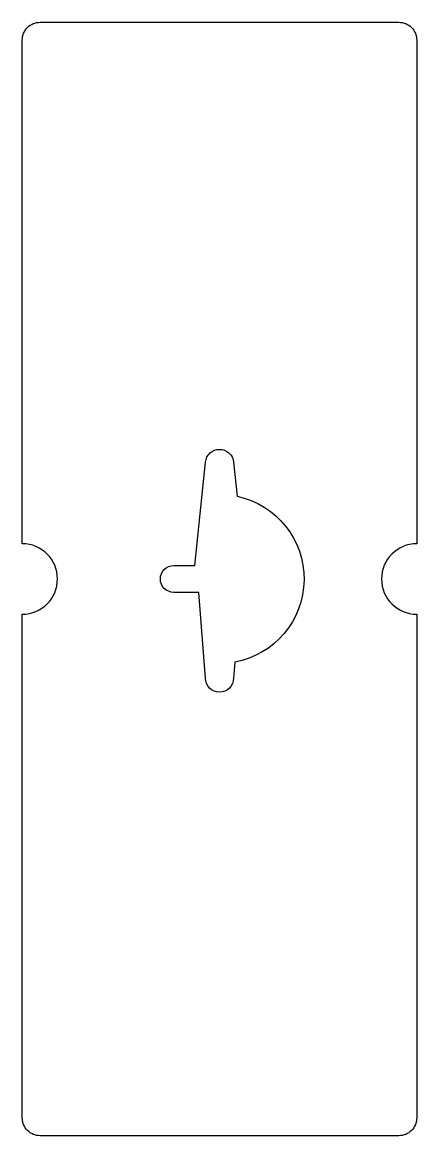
# Model space of a CAD drawing. Header units: millimetres. Extents: x -10 to 46, y -46 to 112.
import ezdxf

# ---------------------------------------------------------------- set-up
doc = ezdxf.new("R2010")
doc.units = ezdxf.units.MM
doc.layers.get('0').update_dxf_attribs({"linetype": 'CONTINUOUS'})

msp = doc.modelspace()

# ---------------------------------------------------------------- linework, layer by layer
for points in [[(42.99, 112.27, -0.414214), (45.53, 109.73), (45.53, 38.27, 1), (45.53, 28.27), (45.53, -43.19, -0.414214), (42.99, -45.73), (-7.93, -45.73, -0.414214), (-10.47, -43.19), (-10.47, 28.27, 1), (-10.47, 38.27), (-10.47, 109.73, -0.414214), (-7.93, 112.27)], [(19.7, 21.47), (19.52, 19.21, -1), (15.53, 19.21), (14.59, 31.37), (11.03, 31.37, -1), (11.03, 35.17), (14.03, 35.17), (15.54, 49.87, -0.90254), (19.52, 49.87), (20.02, 45.01, -0.821539)]]:
    msp.add_lwpolyline(points, format="xyb", close=True)

doc.saveas('drawing.dxf')
